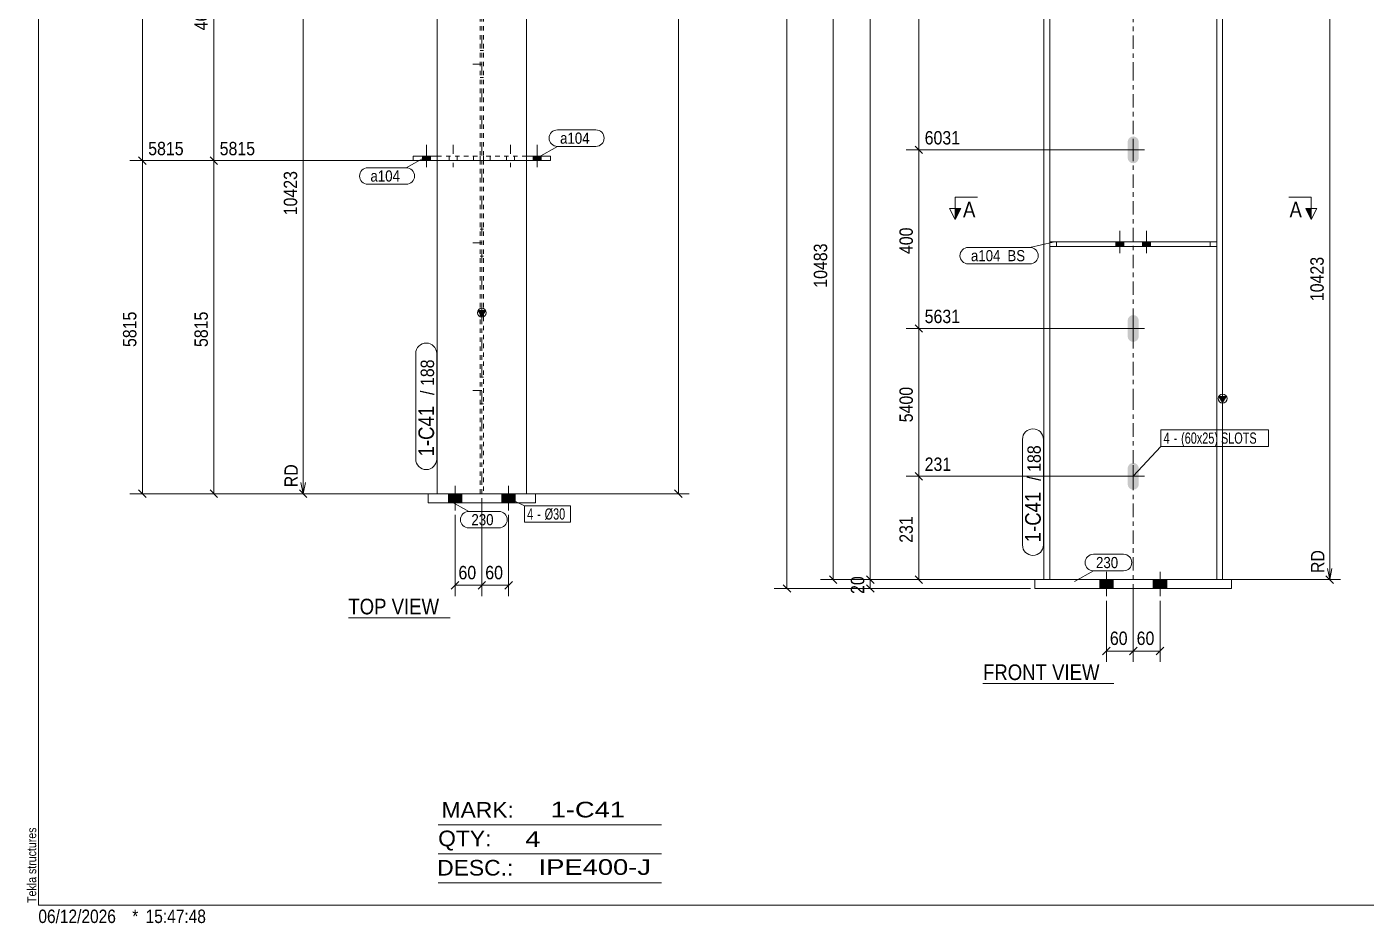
# Model space of a CAD drawing. Header units: millimetres. Extents: x 2 to 579, y 1 to 405.
# Drawn here: x 2.4 to 302.3, y 1 to 201.7 of the extents above; entities that cross this region are included whole.
import ezdxf

# ---------------------------------------------------------------- set-up
doc = ezdxf.new("R2010")
doc.units = ezdxf.units.MM
for name, pattern in [('XKITLINE00', [0]), ('XKITLINE01', [4, 1, -1, 1, -1]), ('XKITLINE02', [4, 2, -2]), ('XKITLINE03', [6, 3, -1, 1, -1])]:
    doc.linetypes.add(name, pattern=pattern)
for name, color, linetype, lineweight in [('Bolt', 3, 'Continuous', 0), ('BoltMark', 7, 'Continuous', 0), ('Dimensions', 7, 'Continuous', 0), ('DrawingSheet', 5, 'Continuous', 0), ('OtherObjectType', 7, 'Continuous', 0), ('Part', 2, 'Continuous', 0), ('PartMark', 7, 'Continuous', 0), ('Section', 6, 'Continuous', 0)]:
    doc.layers.add(name, color=color, linetype=linetype, lineweight=lineweight)
doc.styles.add('ARIAL', font='ARIAL.TTF')
doc.styles.add('ARIAL_NARROW', font='ARIALN.TTF')

# ---------------------------------------------------------------- blocks, each defined once
blk = doc.blocks.new('*A8')
at = {"layer": 'Bolt'}
for points in [[(250.61, 307.15), (250.13, 307.05), (249.65, 307.15), (249.25, 307.42), (248.97, 307.82), (248.88, 308.3), (248.88, 311.8), (248.97, 312.28), (249.25, 312.69), (249.65, 312.96), (250.13, 313.05), (250.61, 312.96), (251.01, 312.69), (251.28, 312.28), (251.38, 311.8), (251.38, 308.3), (251.28, 307.82), (251.01, 307.42)], [(250.61, 171.23), (250.13, 171.14), (249.65, 171.23), (249.25, 171.5), (248.97, 171.91), (248.88, 172.39), (248.88, 175.89), (248.97, 176.36), (249.25, 176.77), (249.65, 177.04), (250.13, 177.14), (250.61, 177.04), (251.01, 176.77), (251.28, 176.36), (251.38, 175.89), (251.38, 172.39), (251.28, 171.91), (251.01, 171.5)], [(250.61, 131.23), (250.13, 131.14), (249.65, 131.23), (249.25, 131.5), (248.97, 131.91), (248.88, 132.39), (248.88, 135.89), (248.97, 136.36), (249.25, 136.77), (249.65, 137.04), (250.13, 137.14), (250.61, 137.04), (251.01, 136.77), (251.28, 136.36), (251.38, 135.89), (251.38, 132.39), (251.28, 131.91), (251.01, 131.5)], [(250.61, 98.13), (250.13, 98.04), (249.65, 98.13), (249.25, 98.4), (248.97, 98.81), (248.88, 99.29), (248.88, 102.79), (248.97, 103.26), (249.25, 103.67), (249.65, 103.94), (250.13, 104.04), (250.61, 103.94), (251.01, 103.67), (251.28, 103.26), (251.38, 102.79), (251.38, 99.29), (251.28, 98.81), (251.01, 98.4)]]:
    blk.add_hatch(color=3, dxfattribs=at).paths.add_polyline_path(points, flags=17)
at = {"layer": 'Bolt', "color": 3, "linetype": 'XKITLINE00', "lineweight": 0}
for p, q in [((250.13, 312.55), (250.13, 307.55)), ((252.63, 310.05), (247.63, 310.05)), ((252.63, 174.14), (247.63, 174.14)), ((250.13, 176.64), (250.13, 171.64)), ((250.13, 136.64), (250.13, 131.64)), ((252.63, 134.14), (247.63, 134.14)), ((250.13, 103.54), (250.13, 98.54)), ((252.63, 101.04), (247.63, 101.04))]:
    blk.add_line(p, q, dxfattribs=at)
blk = doc.blocks.new('*A9')
at = {"layer": 'Bolt'}
for points in [[(245.63, 77.91), (245.63, 75.91), (242.63, 75.91), (242.63, 77.91)], [(245.63, 77.91), (245.63, 75.91), (242.63, 75.91), (242.63, 77.91)], [(257.63, 77.91), (257.63, 75.91), (254.63, 75.91), (254.63, 77.91)], [(257.63, 77.91), (257.63, 75.91), (254.63, 75.91), (254.63, 77.91)]]:
    blk.add_hatch(color=3, dxfattribs=at).paths.add_polyline_path(points, flags=17)
at = {"layer": 'Bolt', "color": 3, "linetype": 'XKITLINE00', "lineweight": 0}
for p, q in [((244.13, 79.66), (244.13, 74.16)), ((244.13, 79.66), (244.13, 74.16)), ((256.13, 79.66), (256.13, 74.16)), ((256.13, 79.66), (256.13, 74.16)), ((242.63, 77.91), (242.63, 75.91)), ((242.63, 77.91), (242.63, 75.91)), ((245.63, 77.91), (245.63, 75.91)), ((245.63, 77.91), (245.63, 75.91)), ((254.63, 77.91), (254.63, 75.91)), ((254.63, 77.91), (254.63, 75.91)), ((257.63, 77.91), (257.63, 75.91)), ((257.63, 77.91), (257.63, 75.91))]:
    blk.add_line(p, q, dxfattribs=at)
blk = doc.blocks.new('*A10')
at = {"layer": 'Bolt', "color": 3, "linetype": 'XKITLINE02', "lineweight": 0}
for p, q in [((247.13, 156.01), (247.13, 151.01)), ((247.13, 156.01), (247.13, 151.01)), ((253.13, 156.01), (253.13, 151.01)), ((253.13, 156.01), (253.13, 151.01)), ((246.23, 153.51), (246.23, 152.51)), ((246.23, 153.51), (246.23, 152.51)), ((248.03, 153.51), (248.03, 152.51)), ((248.03, 153.51), (248.03, 152.51)), ((252.23, 153.51), (252.23, 152.51)), ((252.23, 153.51), (252.23, 152.51)), ((254.03, 153.51), (254.03, 152.51)), ((254.03, 153.51), (254.03, 152.51))]:
    blk.add_line(p, q, dxfattribs=at)
blk = doc.blocks.new('*A11')
at = {"layer": 'Bolt'}
for points in [[(246.23, 152.51), (246.23, 153.51), (248.03, 153.51), (248.03, 152.51)], [(246.23, 152.51), (246.23, 153.51), (248.03, 153.51), (248.03, 152.51)], [(252.23, 152.51), (252.23, 153.51), (254.03, 153.51), (254.03, 152.51)], [(252.23, 152.51), (252.23, 153.51), (254.03, 153.51), (254.03, 152.51)]]:
    blk.add_hatch(color=3, dxfattribs=at).paths.add_polyline_path(points, flags=17)
at = {"layer": 'Bolt', "color": 3, "linetype": 'XKITLINE00', "lineweight": 0}
for p, q in [((247.13, 156.01), (247.13, 151.01)), ((247.13, 156.01), (247.13, 151.01)), ((253.13, 156.01), (253.13, 151.01)), ((253.13, 156.01), (253.13, 151.01)), ((246.23, 153.51), (246.23, 152.51)), ((246.23, 153.51), (246.23, 152.51)), ((248.03, 153.51), (248.03, 152.51)), ((248.03, 153.51), (248.03, 152.51)), ((252.23, 153.51), (252.23, 152.51)), ((252.23, 153.51), (252.23, 152.51)), ((254.03, 153.51), (254.03, 152.51)), ((254.03, 153.51), (254.03, 152.51))]:
    blk.add_line(p, q, dxfattribs=at)
blk = doc.blocks.new('*A15')
at = {"layer": 'Part'}
blk.add_hatch(color=2, dxfattribs=at).paths.add_polyline_path([(269.33, 118.94), (270.93, 118.94), (270.13, 117.54)], flags=17)
at = {"layer": 'Part', "color": 7, "linetype": 'XKITLINE03', "lineweight": 0}
for p, q in [((250.13, 190.74), (250.13, 351.74)), ((250.13, 117.64), (250.13, 190.64)), ((250.13, 67.91), (250.13, 117.54))]:
    blk.add_line(p, q, dxfattribs=at)
at = {"layer": 'Part', "color": 2, "linetype": 'XKITLINE00', "lineweight": 0}
for p, q in [((270.13, 341.74), (230.13, 341.74)), ((231.43, 341.74), (231.43, 329.49)), ((268.83, 341.74), (268.83, 329.49)), ((231.43, 328.49), (231.43, 190.74)), ((268.83, 328.49), (268.83, 190.74)), ((230.13, 205.74), (230.13, 190.74)), ((270.13, 205.74), (270.13, 190.74)), ((230.13, 190.64), (230.13, 117.64)), ((231.43, 190.64), (231.43, 153.51)), ((268.83, 190.64), (268.83, 153.51)), ((270.13, 190.64), (270.13, 117.64)), ((231.43, 152.51), (231.43, 117.64)), ((268.83, 152.51), (268.83, 117.64)), ((230.13, 117.54), (230.13, 77.91)), ((231.43, 117.54), (231.43, 77.91)), ((268.83, 117.54), (268.83, 77.91)), ((270.13, 117.54), (269.33, 118.94)), ((269.33, 118.94), (270.93, 118.94)), ((270.93, 118.94), (270.13, 117.54)), ((270.13, 117.54), (270.13, 77.91))]:
    blk.add_line(p, q, dxfattribs=at)
at = {"layer": 'Part', "color": 7, "linetype": 'XKITLINE01', "lineweight": 0}
for p, q in [((230.13, 341.74), (230.13, 205.74)), ((231.43, 341.74), (231.43, 328.49)), ((270.13, 341.74), (270.13, 205.74)), ((268.83, 329.49), (268.83, 328.49)), ((231.43, 153.51), (231.43, 152.51)), ((268.83, 153.51), (268.83, 152.51)), ((270.13, 77.91), (230.13, 77.91))]:
    blk.add_line(p, q, dxfattribs=at)
at = {"layer": 'Part', "color": 2, "linetype": 'XKITLINE00', "lineweight": 0}
blk.add_circle((270.13, 118.44), 1, dxfattribs=at)
blk = doc.blocks.new('*A16')
at = {"layer": 'Part', "color": 2, "linetype": 'XKITLINE00', "lineweight": 0}
for p, q in [((272.13, 77.91), (228.13, 77.91)), ((228.13, 77.91), (228.13, 75.91)), ((272.13, 75.91), (228.13, 75.91)), ((272.13, 77.91), (272.13, 75.91))]:
    blk.add_line(p, q, dxfattribs=at)
blk = doc.blocks.new('*A24')
at = {"layer": 'Part', "color": 7, "linetype": 'XKITLINE01', "lineweight": 0}
for p, q in [((268.83, 153.51), (231.43, 153.51)), ((231.43, 152.51), (231.43, 153.51)), ((232.93, 153.51), (232.93, 152.51)), ((267.33, 152.51), (267.33, 153.51)), ((268.83, 153.51), (268.83, 152.51)), ((268.83, 152.51), (231.43, 152.51))]:
    blk.add_line(p, q, dxfattribs=at)
blk = doc.blocks.new('*A25')
at = {"layer": 'Part', "color": 2, "linetype": 'XKITLINE00', "lineweight": 0}
for p, q in [((231.43, 153.51), (268.83, 153.51)), ((231.43, 153.51), (231.43, 152.51)), ((268.83, 152.51), (268.83, 153.51)), ((231.43, 152.51), (268.83, 152.51))]:
    blk.add_line(p, q, dxfattribs=at)
at = {"layer": 'Part', "color": 7, "linetype": 'XKITLINE01', "lineweight": 0}
for p, q in [((232.93, 152.51), (232.93, 153.51)), ((267.33, 152.51), (267.33, 153.51))]:
    blk.add_line(p, q, dxfattribs=at)
blk = doc.blocks.new('*A29')
at = {"layer": 'Bolt', "color": 3, "linetype": 'XKITLINE02', "lineweight": 0}
for p, q in [((103.88, 332.27), (104.68, 332.27)), ((102.28, 329.27), (106.28, 329.27)), ((103.88, 326.27), (104.68, 326.27)), ((103.88, 196.35), (104.68, 196.35)), ((102.28, 193.35), (106.28, 193.35)), ((103.88, 190.35), (104.68, 190.35)), ((103.88, 156.35), (104.68, 156.35)), ((102.28, 153.35), (106.28, 153.35)), ((103.88, 150.35), (104.68, 150.35)), ((103.88, 123.25), (104.68, 123.25)), ((102.28, 120.25), (106.28, 120.25)), ((103.88, 117.25), (104.68, 117.25))]:
    blk.add_line(p, q, dxfattribs=at)
blk = doc.blocks.new('*A30')
at = {"layer": 'Bolt'}
for points in [[(99.78, 97.13), (99.78, 95.13), (96.78, 95.13), (96.78, 97.13)], [(99.78, 97.13), (99.78, 95.13), (96.78, 95.13), (96.78, 97.13)], [(111.78, 97.13), (111.78, 95.13), (108.78, 95.13), (108.78, 97.13)], [(111.78, 97.13), (111.78, 95.13), (108.78, 95.13), (108.78, 97.13)]]:
    blk.add_hatch(color=3, dxfattribs=at).paths.add_polyline_path(points, flags=17)
at = {"layer": 'Bolt', "color": 3, "linetype": 'XKITLINE00', "lineweight": 0}
for p, q in [((96.78, 97.13), (96.78, 95.13)), ((96.78, 97.13), (96.78, 95.13)), ((98.28, 98.88), (98.28, 93.38)), ((98.28, 98.88), (98.28, 93.38)), ((99.78, 97.13), (99.78, 95.13)), ((99.78, 97.13), (99.78, 95.13)), ((108.78, 97.13), (108.78, 95.13)), ((108.78, 97.13), (108.78, 95.13)), ((110.28, 98.88), (110.28, 93.38)), ((110.28, 98.88), (110.28, 93.38)), ((111.78, 97.13), (111.78, 95.13)), ((111.78, 97.13), (111.78, 95.13))]:
    blk.add_line(p, q, dxfattribs=at)
blk = doc.blocks.new('*A31')
at = {"layer": 'Bolt'}
blk.add_hatch(color=3, dxfattribs=at).paths.add_polyline_path([(90.98, 171.73), (90.98, 172.73), (92.78, 172.73), (92.78, 171.73)], flags=17)
blk.add_hatch(color=3, dxfattribs=at).paths.add_polyline_path([(90.98, 171.73), (90.98, 172.73), (92.78, 172.73), (92.78, 171.73)], flags=17)
at = {"layer": 'Bolt', "color": 3, "linetype": 'XKITLINE00', "lineweight": 0}
for p, q in [((91.88, 175.23), (91.88, 170.23)), ((91.88, 175.23), (91.88, 170.23)), ((90.98, 172.73), (90.98, 171.73)), ((90.98, 172.73), (90.98, 171.73)), ((92.78, 172.73), (92.78, 171.73)), ((92.78, 172.73), (92.78, 171.73))]:
    blk.add_line(p, q, dxfattribs=at)
at = {"layer": 'Bolt', "color": 3, "linetype": 'XKITLINE02', "lineweight": 0}
for p, q in [((97.88, 175.23), (97.88, 170.23)), ((97.88, 175.23), (97.88, 170.23)), ((96.98, 172.73), (96.98, 171.73)), ((96.98, 172.73), (96.98, 171.73)), ((98.78, 172.73), (98.78, 171.73)), ((98.78, 172.73), (98.78, 171.73))]:
    blk.add_line(p, q, dxfattribs=at)
blk = doc.blocks.new('*A32')
at = {"layer": 'Bolt'}
blk.add_hatch(color=3, dxfattribs=at).paths.add_polyline_path([(117.58, 172.73), (117.58, 171.73), (115.78, 171.73), (115.78, 172.73)], flags=17)
blk.add_hatch(color=3, dxfattribs=at).paths.add_polyline_path([(117.58, 172.73), (117.58, 171.73), (115.78, 171.73), (115.78, 172.73)], flags=17)
at = {"layer": 'Bolt', "color": 3, "linetype": 'XKITLINE02', "lineweight": 0}
for p, q in [((110.68, 175.23), (110.68, 170.23)), ((110.68, 175.23), (110.68, 170.23)), ((109.78, 172.73), (109.78, 171.73)), ((109.78, 172.73), (109.78, 171.73)), ((111.58, 172.73), (111.58, 171.73)), ((111.58, 172.73), (111.58, 171.73))]:
    blk.add_line(p, q, dxfattribs=at)
at = {"layer": 'Bolt', "color": 3, "linetype": 'XKITLINE00', "lineweight": 0}
for p, q in [((116.68, 175.23), (116.68, 170.23)), ((116.68, 175.23), (116.68, 170.23)), ((115.78, 172.73), (115.78, 171.73)), ((115.78, 172.73), (115.78, 171.73)), ((117.58, 172.73), (117.58, 171.73)), ((117.58, 172.73), (117.58, 171.73))]:
    blk.add_line(p, q, dxfattribs=at)
blk = doc.blocks.new('*A36')
at = {"layer": 'Part'}
blk.add_hatch(color=2, dxfattribs=at).paths.add_polyline_path([(103.48, 138.16), (105.08, 138.16), (104.28, 136.76)], flags=17)
at = {"layer": 'Part', "color": 7, "linetype": 'XKITLINE03', "lineweight": 0}
for p, q in [((104.28, 209.95), (104.28, 370.95)), ((104.28, 136.85), (104.28, 209.85)), ((104.28, 87.13), (104.28, 136.75))]:
    blk.add_line(p, q, dxfattribs=at)
at = {"layer": 'Part', "color": 7, "linetype": 'XKITLINE01', "lineweight": 0}
for p, q in [((94.28, 209.95), (94.28, 360.95)), ((114.28, 360.95), (94.28, 360.95)), ((103.88, 209.95), (103.88, 360.95)), ((104.68, 360.95), (104.68, 209.95)), ((114.28, 224.95), (114.28, 360.95)), ((94.28, 136.85), (94.28, 209.85)), ((103.88, 136.85), (103.88, 209.85)), ((104.68, 209.85), (104.68, 136.85)), ((94.28, 97.13), (94.28, 136.75)), ((103.88, 97.13), (103.88, 136.75)), ((104.68, 136.75), (104.68, 97.13)), ((114.28, 97.13), (94.28, 97.13))]:
    blk.add_line(p, q, dxfattribs=at)
at = {"layer": 'Part', "color": 2, "linetype": 'XKITLINE00', "lineweight": 0}
for p, q in [((94.28, 224.95), (94.28, 209.95)), ((114.28, 224.95), (114.28, 209.95)), ((94.28, 209.85), (94.28, 136.85)), ((114.28, 209.85), (114.28, 136.85)), ((104.28, 136.76), (103.48, 138.16)), ((103.48, 138.16), (105.08, 138.16)), ((105.08, 138.16), (104.28, 136.76)), ((94.28, 136.75), (94.28, 97.13)), ((114.28, 136.75), (114.28, 97.13))]:
    blk.add_line(p, q, dxfattribs=at)
blk.add_circle((104.28, 137.66), 1, dxfattribs=at)
blk = doc.blocks.new('*A37')
at = {"layer": 'Part', "color": 2, "linetype": 'XKITLINE00', "lineweight": 0}
for p, q in [((92.28, 95.13), (92.28, 97.13)), ((92.28, 97.13), (116.28, 97.13)), ((116.28, 97.13), (116.28, 95.13)), ((116.28, 95.13), (92.28, 95.13))]:
    blk.add_line(p, q, dxfattribs=at)
blk = doc.blocks.new('*A45')
at = {"layer": 'Part', "color": 2, "linetype": 'XKITLINE00', "lineweight": 0}
for p, q in [((88.88, 172.73), (94.28, 172.73)), ((88.88, 172.73), (88.88, 171.73)), ((88.88, 171.73), (94.28, 171.73))]:
    blk.add_line(p, q, dxfattribs=at)
at = {"layer": 'Part', "color": 7, "linetype": 'XKITLINE01', "lineweight": 0}
for p, q in [((94.28, 172.73), (103.88, 172.73)), ((94.28, 171.73), (103.88, 171.73)), ((102.38, 172.73), (102.38, 171.73)), ((103.88, 172.73), (103.88, 171.73))]:
    blk.add_line(p, q, dxfattribs=at)
blk = doc.blocks.new('*A46')
at = {"layer": 'Part', "color": 7, "linetype": 'XKITLINE01', "lineweight": 0}
for p, q in [((104.68, 172.73), (104.68, 171.73)), ((114.28, 172.73), (104.68, 172.73)), ((114.28, 171.73), (104.68, 171.73)), ((106.18, 172.73), (106.18, 171.73))]:
    blk.add_line(p, q, dxfattribs=at)
at = {"layer": 'Part', "color": 2, "linetype": 'XKITLINE00', "lineweight": 0}
for p, q in [((119.68, 172.73), (114.28, 172.73)), ((119.68, 171.73), (114.28, 171.73)), ((119.68, 172.73), (119.68, 171.73))]:
    blk.add_line(p, q, dxfattribs=at)
blk = doc.blocks.new('*A69')
at = {"layer": 'DrawingSheet', "color": 5, "linetype": 'XKITLINE00', "lineweight": 0}
for p, q in [((5, 405), (5, 5)), ((5, 5), (579, 5))]:
    blk.add_line(p, q, dxfattribs=at)
at = {"layer": 'DrawingSheet', "color": 5, "style": 'ARIAL', "width": 0.85}
blk.add_text('Tekla structures', height=2, rotation=90, dxfattribs=at).set_placement((4.5, 5.5))
blk = doc.blocks.new('*A73')
at = {"layer": 'OtherObjectType', "color": 6, "linetype": 'XKITLINE00', "lineweight": 0}
for p, q in [((94.5, 23), (144.5, 23)), ((94.5, 16.5), (144.5, 16.5)), ((94.5, 10), (144.5, 10))]:
    blk.add_line(p, q, dxfattribs=at)
at = {"layer": 'OtherObjectType', "color": 6, "style": 'ARIAL_NARROW'}
for s, width, p in [('MARK:', 1.275, (95.27, 24.58)), ('1-C41', 1.525501, (119.69, 24.65)), ('QTY:', 1.275, (94.5, 18.19)), ('4', 1.525501, (113.99, 18.05)), ('DESC.:', 1.275, (94.29, 11.63)), ('IPE400-J', 1.525501, (117, 11.79))]:
    blk.add_text(s, height=3.5, dxfattribs=dict(at, width=width)).set_placement(p)
blk = doc.blocks.new('*A76')
at = {"layer": 'OtherObjectType', "color": 7, "style": 'ARIAL_NARROW', "width": 1.008832}
for s, p in [('06/12/2026', (4.99, 1)), ('*', (26, 1)), ('15:47:48', (29, 1))]:
    blk.add_text(s, height=3, dxfattribs=at).set_placement(p)
blk = doc.blocks.new('*A77')
at = {"layer": 'Dimensions', "color": 7, "linetype": 'XKITLINE00', "lineweight": 0}
for p, q in [((171.75, 342.58), (173.45, 340.89)), ((228.33, 341.74), (169.75, 341.74)), ((172.6, 75.91), (172.6, 341.74)), ((227.13, 75.91), (169.75, 75.91)), ((171.75, 76.76), (173.45, 75.06))]:
    blk.add_line(p, q, dxfattribs=at)
at = {"layer": 'Dimensions', "color": 3}
for p in [(172.6, 341.74), (172.6, 75.91)]:
    blk.add_point(p, dxfattribs=at)
at = {"layer": 'Dimensions', "color": 3, "style": 'ARIAL', "width": 0.85}
blk.add_text('11723', height=3, rotation=90.0002, dxfattribs=at).set_placement((171.25, 203.26))
blk = doc.blocks.new('*A78')
at = {"layer": 'Dimensions', "color": 7, "linetype": 'XKITLINE00', "lineweight": 0}
for p, q in [((190.4, 78.76), (192.1, 77.06)), ((229.13, 77.91), (188.4, 77.91)), ((227.13, 75.91), (188.4, 75.91)), ((190.4, 76.76), (192.1, 75.06)), ((191.25, 75.91), (191.25, 77.91))]:
    blk.add_line(p, q, dxfattribs=at)
at = {"layer": 'Dimensions', "color": 3}
for p in [(191.25, 77.91), (191.25, 75.91)]:
    blk.add_point(p, dxfattribs=at)
at = {"layer": 'Dimensions', "color": 3, "style": 'ARIAL', "width": 0.85}
blk.add_text('20', height=3, rotation=90.0002, dxfattribs=at).set_placement((189.9, 74.69))
blk = doc.blocks.new('*A79')
at = {"layer": 'Dimensions', "color": 7, "linetype": 'XKITLINE00', "lineweight": 0}
for p, q in [((276.23, 213.74), (296.53, 213.74)), ((293.28, 214.58), (294.98, 212.89)), ((294.13, 77.91), (294.13, 213.74)), ((294.13, 85.13), (294.13, 77.91)), ((293.28, 78.76), (294.98, 77.06)), ((293.63, 80.41), (294.13, 77.91)), ((294.63, 80.41), (294.13, 77.91)), ((271.13, 77.91), (296.53, 77.91)), ((271.13, 77.91), (296.53, 77.91))]:
    blk.add_line(p, q, dxfattribs=at)
at = {"layer": 'Dimensions', "color": 3}
for p in [(294.13, 213.74), (294.13, 77.91)]:
    blk.add_point(p, dxfattribs=at)
at = {"layer": 'Dimensions', "color": 7}
blk.add_point((294.13, 77.91), dxfattribs=at)
at = {"layer": 'Dimensions', "color": 3, "style": 'ARIAL', "width": 0.85}
blk.add_text('10423', height=3, dxfattribs=at).set_placement((277.2, 214.94))
for s, p in [('10423', (292.78, 140.26)), ('RD', (292.93, 79.36))]:
    blk.add_text(s, height=3, rotation=90.0002, dxfattribs=at).set_placement(p)
blk = doc.blocks.new('*A90')
at = {"layer": 'Dimensions', "color": 7, "linetype": 'XKITLINE00', "lineweight": 0}
for p, q in [((250.13, 76.91), (250.13, 59.51)), ((244.13, 73.16), (244.13, 59.51)), ((244.98, 62.76), (243.28, 61.06)), ((244.13, 61.91), (250.13, 61.91)), ((250.98, 62.76), (249.28, 61.06))]:
    blk.add_line(p, q, dxfattribs=at)
at = {"layer": 'Dimensions', "color": 3}
for p in [(244.13, 61.91), (250.13, 61.91)]:
    blk.add_point(p, dxfattribs=at)
at = {"layer": 'Dimensions', "color": 3, "style": 'ARIAL', "width": 0.85}
blk.add_text('60', height=3, dxfattribs=at).set_placement((244.9, 63.26))
blk = doc.blocks.new('*A91')
at = {"layer": 'Dimensions', "color": 7, "linetype": 'XKITLINE00', "lineweight": 0}
for p, q in [((250.13, 76.91), (250.13, 59.51)), ((256.13, 73.16), (256.13, 59.51)), ((250.98, 62.76), (249.28, 61.06)), ((250.13, 61.91), (256.13, 61.91)), ((256.98, 62.76), (255.28, 61.06))]:
    blk.add_line(p, q, dxfattribs=at)
at = {"layer": 'Dimensions', "color": 3}
for p in [(250.13, 61.91), (256.13, 61.91)]:
    blk.add_point(p, dxfattribs=at)
at = {"layer": 'Dimensions', "color": 3, "style": 'ARIAL', "width": 0.85}
blk.add_text('60', height=3, dxfattribs=at).set_placement((250.9, 63.26))
blk = doc.blocks.new('*A94')
at = {"layer": 'BoltMark', "color": 7, "linetype": 'XKITLINE00', "lineweight": 0}
for p, q in [((256.32, 111.44), (280.44, 111.44)), ((256.32, 107.74), (256.32, 111.44)), ((280.44, 107.74), (280.44, 111.44)), ((250.13, 101.04), (256.32, 107.74)), ((256.32, 107.74), (280.44, 107.74))]:
    blk.add_line(p, q, dxfattribs=at)
at = {"layer": 'BoltMark', "color": 3, "style": 'ARIAL_NARROW', "width": 0.85}
for s, p in [('(60x25) SLOTS', (260.85, 108.34)), ('4', (256.92, 108.34)), ('-', (259.19, 108.34))]:
    blk.add_text(s, height=2.5, dxfattribs=at).set_placement(p)
blk = doc.blocks.new('*A99')
at = {"layer": 'PartMark', "color": 7, "linetype": 'XKITLINE00', "lineweight": 0}
for p, q in [((241.2, 83.57), (247.96, 83.57)), ((236.96, 77.48), (241.2, 79.87)), ((241.2, 79.87), (247.96, 79.87))]:
    blk.add_line(p, q, dxfattribs=at)
for centre, start, end in [((241.2, 81.72), 90, 270), ((247.96, 81.72), 270, 90)]:
    blk.add_arc(centre, 1.85, start, end, dxfattribs=at)
at = {"layer": 'PartMark', "color": 3, "style": 'ARIAL', "width": 0.85}
blk.add_text('230', height=2.5, dxfattribs=at).set_placement((241.8, 80.47))
blk = doc.blocks.new('*A100')
at = {"layer": 'PartMark', "color": 7, "linetype": 'XKITLINE00', "lineweight": 0}
for p, q in [((225.33, 85.66), (225.33, 109.31)), ((230.03, 85.66), (230.03, 109.31))]:
    blk.add_line(p, q, dxfattribs=at)
for centre, start, end in [((227.68, 109.31), 0, 180), ((227.68, 85.66), 180, 0)]:
    blk.add_arc(centre, 2.35, start, end, dxfattribs=at)
at = {"layer": 'PartMark', "color": 3, "style": 'ARIAL', "width": 0.85}
for s, p in [('188', (229.43, 102.03)), ('/', (229.43, 100.02))]:
    blk.add_text(s, height=3, rotation=90.0002, dxfattribs=at).set_placement(p)
at = {"layer": 'PartMark', "color": 1, "style": 'ARIAL', "width": 0.85}
blk.add_text('1-C41', height=3.5, rotation=90.0002, dxfattribs=at).set_placement((229.43, 86.26))
blk = doc.blocks.new('*A101')
at = {"layer": 'PartMark', "color": 7, "linetype": 'XKITLINE00', "lineweight": 0}
for p, q in [((232.2, 153.44), (227.01, 152.29)), ((213.19, 152.29), (227.01, 152.29)), ((213.19, 148.59), (227.01, 148.59))]:
    blk.add_line(p, q, dxfattribs=at)
for centre, start, end in [((213.19, 150.44), 90, 270), ((227.01, 150.44), 270, 90)]:
    blk.add_arc(centre, 1.85, start, end, dxfattribs=at)
at = {"layer": 'PartMark', "color": 3, "style": 'ARIAL', "width": 0.85}
for s, p in [('a104', (213.79, 149.19)), ('BS', (221.96, 149.19))]:
    blk.add_text(s, height=2.5, dxfattribs=at).set_placement(p)
blk = doc.blocks.new('*A105')
at = {"layer": 'Section'}
for points in [[(211.52, 161.01), (210.27, 158.51), (210.27, 161.01)], [(289.99, 161.01), (289.99, 158.51), (288.74, 161.01)]]:
    blk.add_hatch(color=3, dxfattribs=at).paths.add_polyline_path(points, flags=17)
at = {"layer": 'Section', "color": 1, "linetype": 'XKITLINE00', "lineweight": 0}
for p, q in [((210.27, 163.51), (215.27, 163.51)), ((210.27, 163.51), (210.27, 158.51)), ((289.99, 163.51), (284.99, 163.51)), ((289.99, 163.51), (289.99, 158.51))]:
    blk.add_line(p, q, dxfattribs=at)
at = {"layer": 'Section', "color": 3, "linetype": 'XKITLINE00', "lineweight": 0}
for p, q in [((210.27, 158.51), (209.02, 161.01)), ((211.52, 161.01), (209.02, 161.01)), ((210.27, 158.51), (211.52, 161.01)), ((288.74, 161.01), (291.24, 161.01)), ((289.99, 158.51), (288.74, 161.01)), ((291.24, 161.01), (289.99, 158.51))]:
    blk.add_line(p, q, dxfattribs=at)
at = {"layer": 'Section', "color": 7, "style": 'ARIAL', "width": 0.85}
for p in [(212.02, 159.01), (285.12, 159.01)]:
    blk.add_text('A', height=3.5, dxfattribs=at).set_placement(p)
blk = doc.blocks.new('*A106')
at = {"layer": 'OtherObjectType', "color": 7, "linetype": 'XKITLINE00', "lineweight": 0}
blk.add_line((216.49, 54.66), (245.79, 54.66), dxfattribs=at)
at = {"layer": 'OtherObjectType', "color": 7, "style": 'ARIAL', "width": 0.85}
blk.add_text('FRONT VIEW', height=3.5, dxfattribs=at).set_placement((216.49, 55.41))
blk = doc.blocks.new('*A107')
at = {"layer": 'Dimensions', "color": 7, "linetype": 'XKITLINE00', "lineweight": 0}
for p, q in [((190.4, 342.58), (192.1, 340.89)), ((228.33, 341.74), (188.4, 341.74)), ((191.25, 77.91), (191.25, 341.74)), ((190.4, 78.76), (192.1, 77.06)), ((229.13, 77.91), (188.4, 77.91))]:
    blk.add_line(p, q, dxfattribs=at)
at = {"layer": 'Dimensions', "color": 3}
for p in [(191.25, 341.74), (191.25, 77.91)]:
    blk.add_point(p, dxfattribs=at)
at = {"layer": 'Dimensions', "color": 3, "style": 'ARIAL', "width": 0.85}
blk.add_text('11703', height=3, rotation=90.0002, dxfattribs=at).set_placement((189.9, 204.26))
blk = doc.blocks.new('*A108')
at = {"layer": 'Dimensions', "color": 7, "linetype": 'XKITLINE00', "lineweight": 0}
for p, q in [((230.53, 219.73), (180.1, 219.73)), ((182.1, 220.58), (183.8, 218.88)), ((182.95, 77.91), (182.95, 219.73)), ((182.1, 78.76), (183.8, 77.06)), ((229.13, 77.91), (180.1, 77.91))]:
    blk.add_line(p, q, dxfattribs=at)
at = {"layer": 'Dimensions', "color": 3}
for p in [(182.95, 219.73), (182.95, 77.91)]:
    blk.add_point(p, dxfattribs=at)
at = {"layer": 'Dimensions', "color": 3, "style": 'ARIAL', "width": 0.85}
blk.add_text('10483', height=3, dxfattribs=at).set_placement((184.25, 220.93))
blk.add_text('10483', height=3, rotation=90.0002, dxfattribs=at).set_placement((181.6, 143.26))
blk = doc.blocks.new('*A112')
at = {"layer": 'Dimensions', "color": 7, "linetype": 'XKITLINE00', "lineweight": 0}
for p, q in [((249.13, 101.04), (199.28, 101.04)), ((201.28, 101.88), (202.98, 100.19)), ((202.13, 77.91), (202.13, 101.04)), ((201.28, 78.76), (202.98, 77.06)), ((229.13, 77.91), (199.28, 77.91))]:
    blk.add_line(p, q, dxfattribs=at)
at = {"layer": 'Dimensions', "color": 3}
for p in [(202.13, 101.04), (202.13, 77.91)]:
    blk.add_point(p, dxfattribs=at)
at = {"layer": 'Dimensions', "color": 3, "style": 'ARIAL', "width": 0.85}
blk.add_text('231', height=3, dxfattribs=at).set_placement((203.43, 102.24))
blk.add_text('231', height=3, rotation=90.0002, dxfattribs=at).set_placement((200.78, 86.14))
blk = doc.blocks.new('*A113')
at = {"layer": 'Dimensions', "color": 7, "linetype": 'XKITLINE00', "lineweight": 0}
for p, q in [((201.28, 134.98), (202.98, 133.29)), ((249.13, 134.14), (199.28, 134.14)), ((202.13, 101.04), (202.13, 134.14)), ((249.13, 101.04), (199.28, 101.04)), ((201.28, 101.88), (202.98, 100.19))]:
    blk.add_line(p, q, dxfattribs=at)
at = {"layer": 'Dimensions', "color": 3}
for p in [(202.13, 134.14), (202.13, 101.04)]:
    blk.add_point(p, dxfattribs=at)
at = {"layer": 'Dimensions', "color": 3, "style": 'ARIAL', "width": 0.85}
blk.add_text('5631', height=3, dxfattribs=at).set_placement((203.43, 135.34))
blk.add_text('5400', height=3, rotation=90.0002, dxfattribs=at).set_placement((200.78, 113.13))
blk = doc.blocks.new('*A114')
at = {"layer": 'Dimensions', "color": 7, "linetype": 'XKITLINE00', "lineweight": 0}
for p, q in [((249.13, 174.14), (199.28, 174.14)), ((201.28, 174.98), (202.98, 173.29)), ((202.13, 134.14), (202.13, 174.14)), ((201.28, 134.98), (202.98, 133.29)), ((249.13, 134.14), (199.28, 134.14))]:
    blk.add_line(p, q, dxfattribs=at)
at = {"layer": 'Dimensions', "color": 3}
for p in [(202.13, 174.14), (202.13, 134.14)]:
    blk.add_point(p, dxfattribs=at)
at = {"layer": 'Dimensions', "color": 3, "style": 'ARIAL', "width": 0.85}
blk.add_text('6031', height=3, dxfattribs=at).set_placement((203.43, 175.34))
blk.add_text('400', height=3, rotation=90.0002, dxfattribs=at).set_placement((200.78, 150.8))
blk = doc.blocks.new('*A115')
at = {"layer": 'Dimensions', "color": 7, "linetype": 'XKITLINE00', "lineweight": 0}
for p, q in [((249.13, 310.05), (199.28, 310.05)), ((201.28, 310.9), (202.98, 309.2)), ((202.13, 174.14), (202.13, 310.05)), ((249.13, 174.14), (199.28, 174.14)), ((201.28, 174.98), (202.98, 173.29))]:
    blk.add_line(p, q, dxfattribs=at)
at = {"layer": 'Dimensions', "color": 3}
for p in [(202.13, 310.05), (202.13, 174.14)]:
    blk.add_point(p, dxfattribs=at)
at = {"layer": 'Dimensions', "color": 3, "style": 'ARIAL', "width": 0.85}
blk.add_text('11386', height=3, dxfattribs=at).set_placement((203.43, 311.25))
blk.add_text('5355', height=3, rotation=90.0002, dxfattribs=at).set_placement((200.78, 237.64))
blk = doc.blocks.new('*A119')
at = {"layer": 'Dimensions', "color": 7, "linetype": 'XKITLINE00', "lineweight": 0}
for p, q in [((93.28, 360.95), (25.43, 360.95)), ((27.43, 361.8), (29.13, 360.11)), ((28.28, 171.73), (28.28, 360.95)), ((118.68, 171.73), (25.43, 171.73)), ((27.43, 172.58), (29.13, 170.88))]:
    blk.add_line(p, q, dxfattribs=at)
at = {"layer": 'Dimensions', "color": 3}
for p in [(28.28, 360.95), (28.28, 171.73)]:
    blk.add_point(p, dxfattribs=at)
at = {"layer": 'Dimensions', "color": 3, "style": 'ARIAL', "width": 0.85}
blk.add_text('11703', height=3, dxfattribs=at).set_placement((29.58, 362.15))
blk.add_text('5888', height=3, rotation=90.0002, dxfattribs=at).set_placement((26.93, 261.89))
blk = doc.blocks.new('*A120')
at = {"layer": 'Dimensions', "color": 7, "linetype": 'XKITLINE00', "lineweight": 0}
for p, q in [((147.43, 348.56), (149.13, 346.86)), ((104.88, 347.71), (150.68, 347.71)), ((148.28, 97.13), (148.28, 347.71)), ((115.28, 97.13), (150.68, 97.13)), ((147.43, 97.98), (149.13, 96.28))]:
    blk.add_line(p, q, dxfattribs=at)
at = {"layer": 'Dimensions', "color": 3}
for p in [(148.28, 347.71), (148.28, 97.13)]:
    blk.add_point(p, dxfattribs=at)
at = {"layer": 'Dimensions', "color": 3, "style": 'ARIAL', "width": 0.85}
blk.add_text('11571', height=3, dxfattribs=at).set_placement((131.35, 348.91))
blk.add_text('11571', height=3, rotation=90.0002, dxfattribs=at).set_placement((146.93, 216.86))
blk = doc.blocks.new('*A122')
at = {"layer": 'Dimensions', "color": 7, "linetype": 'XKITLINE00', "lineweight": 0}
for p, q in [((118.68, 171.73), (41.43, 171.73)), ((43.43, 172.58), (45.13, 170.88)), ((44.28, 97.13), (44.28, 171.73)), ((93.28, 97.13), (41.43, 97.13)), ((43.43, 97.98), (45.13, 96.28))]:
    blk.add_line(p, q, dxfattribs=at)
at = {"layer": 'Dimensions', "color": 3}
for p in [(44.28, 171.73), (44.28, 97.13)]:
    blk.add_point(p, dxfattribs=at)
at = {"layer": 'Dimensions', "color": 3, "style": 'ARIAL', "width": 0.85}
blk.add_text('5815', height=3, dxfattribs=at).set_placement((45.58, 172.93))
blk.add_text('5815', height=3, rotation=90.0002, dxfattribs=at).set_placement((42.93, 129.98))
blk = doc.blocks.new('*A123')
at = {"layer": 'Dimensions', "color": 7, "linetype": 'XKITLINE00', "lineweight": 0}
for p, q in [((93.88, 238.95), (41.43, 238.95)), ((43.43, 239.8), (45.13, 238.1)), ((44.28, 171.73), (44.28, 238.95)), ((118.68, 171.73), (41.43, 171.73)), ((43.43, 172.58), (45.13, 170.88))]:
    blk.add_line(p, q, dxfattribs=at)
at = {"layer": 'Dimensions', "color": 3}
for p in [(44.28, 238.95), (44.28, 171.73)]:
    blk.add_point(p, dxfattribs=at)
at = {"layer": 'Dimensions', "color": 3, "style": 'ARIAL', "width": 0.85}
blk.add_text('10483', height=3, dxfattribs=at).set_placement((45.58, 240.15))
blk.add_text('4668', height=3, rotation=90.0002, dxfattribs=at).set_placement((42.93, 200.89))
blk = doc.blocks.new('*A127')
at = {"layer": 'Dimensions', "color": 7, "linetype": 'XKITLINE00', "lineweight": 0}
for p, q in [((97.78, 232.95), (61.43, 232.95)), ((63.43, 233.8), (65.13, 232.11)), ((64.28, 97.13), (64.28, 232.95)), ((64.28, 104.35), (64.28, 97.13)), ((63.78, 99.63), (64.28, 97.13)), ((64.78, 99.63), (64.28, 97.13)), ((93.28, 97.13), (59.78, 97.13)), ((93.28, 97.13), (61.43, 97.13)), ((63.43, 97.98), (65.13, 96.28))]:
    blk.add_line(p, q, dxfattribs=at)
at = {"layer": 'Dimensions', "color": 3}
for p in [(64.28, 232.95), (64.28, 97.13)]:
    blk.add_point(p, dxfattribs=at)
at = {"layer": 'Dimensions', "color": 7}
blk.add_point((64.28, 97.13), dxfattribs=at)
at = {"layer": 'Dimensions', "color": 3, "style": 'ARIAL', "width": 0.85}
blk.add_text('10423', height=3, dxfattribs=at).set_placement((65.58, 234.15))
for s, p in [('10423', (62.93, 159.48)), ('RD', (63.08, 98.58))]:
    blk.add_text(s, height=3, rotation=90.0002, dxfattribs=at).set_placement(p)
blk = doc.blocks.new('*A139')
at = {"layer": 'BoltMark', "color": 7, "linetype": 'XKITLINE00', "lineweight": 0}
for p, q in [((110.28, 96.13), (113.82, 94.45)), ((113.82, 94.45), (124.11, 94.45)), ((113.82, 90.75), (113.82, 94.45)), ((124.11, 90.75), (124.11, 94.45)), ((113.82, 90.75), (124.11, 90.75))]:
    blk.add_line(p, q, dxfattribs=at)
at = {"layer": 'BoltMark', "color": 3, "style": 'ARIAL_NARROW', "width": 0.85}
for s, p in [('4', (114.42, 91.35)), ('Ø30', (118.34, 91.35)), ('-', (116.69, 91.35))]:
    blk.add_text(s, height=2.5, dxfattribs=at).set_placement(p)
blk = doc.blocks.new('*A141')
at = {"layer": 'PartMark', "color": 7, "linetype": 'XKITLINE00', "lineweight": 0}
for p, q in [((121.2, 178.61), (129.82, 178.61)), ((116.96, 172.52), (121.2, 174.91)), ((121.2, 174.91), (129.82, 174.91))]:
    blk.add_line(p, q, dxfattribs=at)
for centre, start, end in [((121.2, 176.76), 90, 270), ((129.82, 176.76), 270, 90)]:
    blk.add_arc(centre, 1.85, start, end, dxfattribs=at)
at = {"layer": 'PartMark', "color": 3, "style": 'ARIAL', "width": 0.85}
blk.add_text('a104', height=2.5, dxfattribs=at).set_placement((121.8, 175.51))
blk = doc.blocks.new('*A142')
at = {"layer": 'PartMark', "color": 7, "linetype": 'XKITLINE00', "lineweight": 0}
for p, q in [((91.6, 172.52), (87.36, 170.13)), ((78.74, 170.13), (87.36, 170.13)), ((78.74, 166.43), (87.36, 166.43))]:
    blk.add_line(p, q, dxfattribs=at)
for centre, start, end in [((78.74, 168.28), 90, 270), ((87.36, 168.28), 270, 90)]:
    blk.add_arc(centre, 1.85, start, end, dxfattribs=at)
at = {"layer": 'PartMark', "color": 3, "style": 'ARIAL', "width": 0.85}
blk.add_text('a104', height=2.5, dxfattribs=at).set_placement((79.34, 167.03))
blk = doc.blocks.new('*A143')
at = {"layer": 'PartMark', "color": 7, "linetype": 'XKITLINE00', "lineweight": 0}
for p, q in [((97.11, 95.56), (101.35, 93.17)), ((101.35, 93.17), (108.11, 93.17)), ((101.35, 89.47), (108.11, 89.47))]:
    blk.add_line(p, q, dxfattribs=at)
for centre, start, end in [((101.35, 91.32), 90, 270), ((108.11, 91.32), 270, 90)]:
    blk.add_arc(centre, 1.85, start, end, dxfattribs=at)
at = {"layer": 'PartMark', "color": 3, "style": 'ARIAL', "width": 0.85}
blk.add_text('230', height=2.5, dxfattribs=at).set_placement((101.95, 90.07))
blk = doc.blocks.new('*A144')
at = {"layer": 'PartMark', "color": 7, "linetype": 'XKITLINE00', "lineweight": 0}
for p, q in [((89.48, 104.88), (89.48, 128.53)), ((94.18, 104.88), (94.18, 128.53))]:
    blk.add_line(p, q, dxfattribs=at)
for centre, start, end in [((91.83, 128.53), 0, 180), ((91.83, 104.88), 180, 0)]:
    blk.add_arc(centre, 2.35, start, end, dxfattribs=at)
at = {"layer": 'PartMark', "color": 3, "style": 'ARIAL', "width": 0.85}
for s, p in [('188', (93.58, 121.25)), ('/', (93.58, 119.24))]:
    blk.add_text(s, height=3, rotation=90.0002, dxfattribs=at).set_placement(p)
at = {"layer": 'PartMark', "color": 1, "style": 'ARIAL', "width": 0.85}
blk.add_text('1-C41', height=3.5, rotation=90.0002, dxfattribs=at).set_placement((93.58, 105.48))
blk = doc.blocks.new('*A148')
at = {"layer": 'OtherObjectType', "color": 7, "linetype": 'XKITLINE00', "lineweight": 0}
blk.add_line((74.39, 69.37), (97.22, 69.37), dxfattribs=at)
at = {"layer": 'OtherObjectType', "color": 7, "style": 'ARIAL', "width": 0.85}
blk.add_text('TOP VIEW', height=3.5, dxfattribs=at).set_placement((74.39, 70.12))
blk = doc.blocks.new('*A149')
at = {"layer": 'Dimensions', "color": 7, "linetype": 'XKITLINE00', "lineweight": 0}
for p, q in [((104.28, 96.13), (104.28, 74.22)), ((98.28, 92.38), (98.28, 74.22)), ((99.13, 77.47), (97.43, 75.77)), ((98.28, 76.62), (104.28, 76.62)), ((105.13, 77.47), (103.43, 75.77))]:
    blk.add_line(p, q, dxfattribs=at)
at = {"layer": 'Dimensions', "color": 3}
for p in [(98.28, 76.62), (104.28, 76.62)]:
    blk.add_point(p, dxfattribs=at)
at = {"layer": 'Dimensions', "color": 3, "style": 'ARIAL', "width": 0.85}
blk.add_text('60', height=3, dxfattribs=at).set_placement((99.05, 77.97))
blk = doc.blocks.new('*A150')
at = {"layer": 'Dimensions', "color": 7, "linetype": 'XKITLINE00', "lineweight": 0}
for p, q in [((104.28, 96.13), (104.28, 74.22)), ((110.28, 92.38), (110.28, 74.22)), ((105.13, 77.47), (103.43, 75.77)), ((104.28, 76.62), (110.28, 76.62)), ((111.13, 77.47), (109.43, 75.77))]:
    blk.add_line(p, q, dxfattribs=at)
at = {"layer": 'Dimensions', "color": 3}
for p in [(104.28, 76.62), (110.28, 76.62)]:
    blk.add_point(p, dxfattribs=at)
at = {"layer": 'Dimensions', "color": 3, "style": 'ARIAL', "width": 0.85}
blk.add_text('60', height=3, dxfattribs=at).set_placement((105.05, 77.97))
blk = doc.blocks.new('*A151')
at = {"layer": 'Dimensions', "color": 7, "linetype": 'XKITLINE00', "lineweight": 0}
for p, q in [((118.68, 171.73), (25.43, 171.73)), ((27.43, 172.58), (29.13, 170.88)), ((28.28, 97.13), (28.28, 171.73)), ((93.28, 97.13), (25.43, 97.13)), ((27.43, 97.98), (29.13, 96.28))]:
    blk.add_line(p, q, dxfattribs=at)
at = {"layer": 'Dimensions', "color": 3}
for p in [(28.28, 171.73), (28.28, 97.13)]:
    blk.add_point(p, dxfattribs=at)
at = {"layer": 'Dimensions', "color": 3, "style": 'ARIAL', "width": 0.85}
blk.add_text('5815', height=3, dxfattribs=at).set_placement((29.58, 172.93))
blk.add_text('5815', height=3, rotation=90.0002, dxfattribs=at).set_placement((26.93, 129.98))

msp = doc.modelspace()

# ---------------------------------------------------------------- block references
at = {"lineweight": 0}
for name in ['*A69', '*A119', '*A120', '*A77', '*A107', '*A29', '*A115', '*A8', '*A123', '*A127', '*A108', '*A79', '*A141', '*A114', '*A151', '*A122', '*A31', '*A32', '*A142', '*A45', '*A46', '*A105', '*A10', '*A11', '*A101', '*A24', '*A25', '*A113', '*A144', '*A100', '*A94', '*A112', '*A37', '*A30', '*A149', '*A150', '*A139', '*A143', '*A99', '*A78', '*A9', '*A16', '*A90', '*A91', '*A148', '*A106', '*A73', '*A76']:
    msp.add_blockref(name, (0, 0), dxfattribs=at)
at = {"layer": 'Part', "lineweight": 0}
for name in ['*A36', '*A15']:
    msp.add_blockref(name, (0, 0), dxfattribs=at)

doc.saveas('drawing.dxf')
